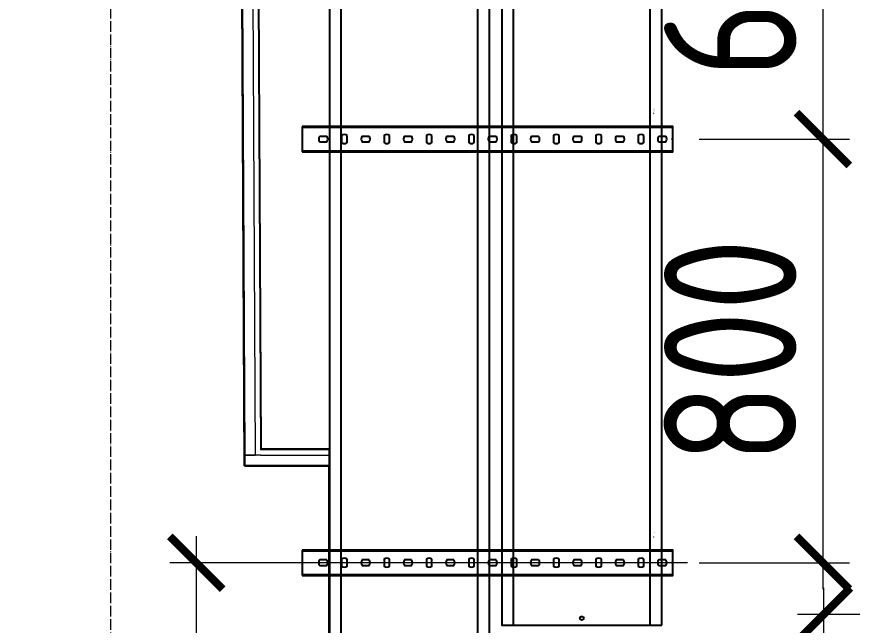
# Model space of a CAD drawing. Header units: millimetres. Extents: x -42533 to 645315, y 3457 to 82611.
# Drawn here: x 26571 to 28148, y 52806 to 53955 of the extents above; entities that cross this region are included whole.
import ezdxf
from ezdxf.enums import TextEntityAlignment as Align

# ---------------------------------------------------------------- set-up
doc = ezdxf.new("R2018")
doc.units = ezdxf.units.MM
doc.linetypes.add('ADSK_Линия сетки', pattern=[25, 20, -2.5, 0, -2.5])
for name, color, linetype in [('00_00_потолок_Панели из стали', 7, 'Continuous'), ('ЭОМ_Лотки авар.', 1, 'Continuous'), ('ЭОМ_Лотки рабочие', 5, 'Continuous')]:
    doc.layers.add(name, color=color, linetype=linetype)
for name, color, linetype, lineweight in [('Оси', 253, 'Continuous', 9), ('Стены несущие', 7, 'Continuous', 30), ('Стены отделка', 7, 'Continuous', 30), ('Стены штриховка', 7, 'Continuous', 9), ('ШТРИХОВКА', 252, 'Continuous', 15)]:
    doc.layers.add(name, color=color, linetype=linetype, lineweight=lineweight)
doc.styles.get("Standard").update_dxf_attribs({"font": 'arial.ttf'})
doc.styles.add('М2', font='isocpeur.ttf', dxfattribs={"width": 0.8})
doc.dimstyles.new('М2-100', dxfattribs={"dimtxt": 250, "dimasz": 100, "dimexe": 50, "dimexo": 50, "dimgap": 50, "dimtad": 1, "dimdec": 0, "dimzin": 1, "dimtxsty": 'М2', "dimblk": 'ARCHTICK', "dimcen": 2.5, "dimdle": 50, "dimclre": 256, "dimclrt": 256, "dimadec": 0, "dimazin": 0, "dimtfac": 1, "dimtdec": 0, "dimtix": 1, "dimtmove": 1, "dimatfit": 3, "dimldrblk": 'NONE', "dimfxl": 1, "dimtolj": 1, "dimlwd": 9, "dimlwe": 9, "dimarcsym": 1})

# ---------------------------------------------------------------- blocks, each defined once
blk = doc.blocks.new('1 этаж')
at = {"layer": 'Оси', "color": 8, "linetype": 'ADSK_Линия сетки'}
blk.add_line((556.766, -4162.595), (556.766, 44411.9), dxfattribs=at)
at = {"layer": 'Стены несущие', "color": 8}
for p, q in [((809.584, 20820.244), (788.155, 24989.292)), ((803.028, 22114.116), (809.584, 20840.244)), ((969.123, 20820.244), (809.584, 20820.244)), ((969.123, 20310.244), (969.123, 20820.244))]:
    blk.add_line(p, q, dxfattribs=at)
at = {"layer": 'Стены отделка', "color": 8, "lineweight": 9}
for p, q in [((808.23, 24989.395), (829.585, 20840.244)), ((841.523, 20852.244), (820.23, 24989.457)), ((809.584, 20840.244), (829.584, 20840.346)), ((839.585, 20840.244), (809.584, 20840.244)), ((809.584, 20840.244), (809.584, 20820.244)), ((969.123, 20852.244), (841.523, 20852.244)), ((969.123, 20820.244), (969.123, 20852.244))]:
    blk.add_line(p, q, dxfattribs=at)
at = {"layer": 'Стены штриховка', "color": 8}
for p, q in [((818.23, 24989.447), (839.533, 20850.244)), ((969.123, 20850.244), (839.533, 20850.244)), ((839.585, 20840.244), (969.123, 20840.244))]:
    blk.add_line(p, q, dxfattribs=at)
blk = doc.blocks.new('*U45')
at = {"color": 0, "linetype": 'ByBlock', "lineweight": -2}
for points in [[(24, -700), (24, 0), (-24, 0), (-24, -700)], [(-22.5, -700), (-22.5, 0)], [(22.5, -700), (22.5, 0)], [(-24, -700), (24, -700)]]:
    blk.add_lwpolyline(points, dxfattribs=at)
at = {"color": 254, "transparency": 33554483}
blk.add_lwpolyline([(0, 0.7), (0, -2.2)], dxfattribs=at)
at = {"color": 0, "linetype": 'ByBlock', "lineweight": -2}
for points in [[(-5.2, -13.3), (-5.2, -26.7, 0.345739), (5.2, -26.7), (5.2, -13.3, 0.345739)], [(-6.7, -54.8, 0.345739), (-6.7, -65.2), (6.7, -65.2, 0.345739), (6.7, -54.8)], [(-5.2, -93.3), (-5.2, -106.7, 0.345739), (5.2, -106.7), (5.2, -93.3, 0.345739)], [(-6.7, -134.8, 0.345739), (-6.7, -145.2), (6.7, -145.2, 0.345739), (6.7, -134.8)], [(-5.2, -173.3), (-5.2, -186.7, 0.345739), (5.2, -186.7), (5.2, -173.3, 0.345739)], [(-6.7, -214.8, 0.345739), (-6.7, -225.2), (6.7, -225.2, 0.345739), (6.7, -214.8)], [(-5.2, -253.3), (-5.2, -266.7, 0.345739), (5.2, -266.7), (5.2, -253.3, 0.345739)], [(-6.7, -294.8, 0.345739), (-6.7, -305.2), (6.7, -305.2, 0.345739), (6.7, -294.8)], [(-5.2, -333.3), (-5.2, -346.7, 0.345739), (5.2, -346.7), (5.2, -333.3, 0.345739)], [(-6.7, -374.8, 0.345739), (-6.7, -385.2), (6.7, -385.2, 0.345739), (6.7, -374.8)], [(-5.2, -413.3), (-5.2, -426.7, 0.345739), (5.2, -426.7), (5.2, -413.3, 0.345739)], [(-6.7, -454.8, 0.345739), (-6.7, -465.2), (6.7, -465.2, 0.345739), (6.7, -454.8)], [(-5.2, -493.3), (-5.2, -506.7, 0.345739), (5.2, -506.7), (5.2, -493.3, 0.345739)], [(-6.7, -534.8, 0.345739), (-6.7, -545.2), (6.7, -545.2, 0.345739), (6.7, -534.8)], [(-5.2, -573.3), (-5.2, -586.7, 0.345739), (5.2, -586.7), (5.2, -573.3, 0.345739)], [(-6.7, -614.8, 0.345739), (-6.7, -625.2), (6.7, -625.2, 0.345739), (6.7, -614.8)], [(-5.2, -653.3), (-5.2, -666.7, 0.345739), (5.2, -666.7), (5.2, -653.3, 0.345739)]]:
    blk.add_lwpolyline(points, format="xyb", close=True, dxfattribs=at)
at = {"flags": 9}
for tag, p in [('АРТИКУЛ', (-58.9, -24.5)), ('ПРИМЕЧАНИЕ', (-58.3, -30.8)), ('НАИМЕНОВАНИЕ', (-58.2, -19.4))]:
    blk.add_attdef(tag, p, '', height=2.5, dxfattribs=at)
at = {"lineweight": 30, "flags": 104}
blk.add_attdef('ДЛИНА', text='', height=2.5, dxfattribs=at).set_placement((-57.7, -34.6), align=Align.TOP_LEFT)
blk = doc.blocks.new('_ArchTick')
at = {"color": 0, "linetype": 'ByBlock', "lineweight": 70, "const_width": 0.15}
blk.add_lwpolyline([(-0.5, -0.5), (0.5, 0.5)], dxfattribs=at)
blk = doc.blocks.new('*D636')
at = {"layer": '00_00_потолок_Панели из стали', "color": 0, "lineweight": 9, "transparency": 16777216}
blk.add_line((28092.9, 54390.7), (28092.9, 53674.1), dxfattribs=at)
at = {"layer": '00_00_потолок_Панели из стали', "lineweight": 9, "transparency": 16777216}
for p, q in [((27860.2, 54340.7), (28142.9, 54340.7)), ((27859.5, 53724.1), (28142.9, 53724.1))]:
    blk.add_line(p, q, dxfattribs=at)
at = {"layer": 'Defpoints', "color": 0, "transparency": 16777216}
for p in [(27810.2, 54340.7), (27809.5, 53724.1), (28092.9, 53724.1)]:
    blk.add_point(p, dxfattribs=at)
at = {"layer": '00_00_потолок_Панели из стали', "color": 0, "lineweight": 9, "transparency": 16777216, "xscale": 100, "yscale": 100, "zscale": 100}
for p, rotation in [((28092.9, 54340.7), 90), ((28092.9, 53724.1), 270)]:
    blk.add_blockref('_ArchTick', p, dxfattribs=dict(at, rotation=rotation))
at = {"layer": '00_00_потолок_Панели из стали', "transparency": 16777216, "insert": (27917.9, 54032.4), "char_height": 250, "attachment_point": 5, "rotation": 90, "style": 'М2'}
blk.add_mtext('\\A1;617', dxfattribs=at)
blk = doc.blocks.new('_None')
blk = doc.blocks.new('*D637')
at = {"layer": '00_00_потолок_Панели из стали', "color": 0, "lineweight": 9, "transparency": 16777216}
blk.add_line((28092.9, 53774.1), (28092.9, 52873.9), dxfattribs=at)
at = {"layer": '00_00_потолок_Панели из стали', "lineweight": 9, "transparency": 16777216}
for p, q in [((27937.2, 53724.1), (28142.9, 53724.1)), ((27859.5, 52923.9), (28142.9, 52923.9))]:
    blk.add_line(p, q, dxfattribs=at)
at = {"layer": 'Defpoints', "color": 0, "transparency": 16777216}
for p in [(27887.2, 53724.1), (27809.5, 52923.9), (28092.9, 52923.9)]:
    blk.add_point(p, dxfattribs=at)
at = {"layer": '00_00_потолок_Панели из стали', "color": 0, "lineweight": 9, "transparency": 16777216, "xscale": 100, "yscale": 100, "zscale": 100}
for p, rotation in [((28092.9, 53724.1), 90), ((28092.9, 52923.9), 270)]:
    blk.add_blockref('_ArchTick', p, dxfattribs=dict(at, rotation=rotation))
at = {"layer": '00_00_потолок_Панели из стали', "transparency": 16777216, "insert": (27917.9, 53324), "char_height": 250, "attachment_point": 5, "rotation": 90, "style": 'М2'}
blk.add_mtext('\\A1;800', dxfattribs=at)
blk = doc.blocks.new('*D638')
at = {"layer": '00_00_потолок_Панели из стали', "color": 0, "lineweight": 9, "transparency": 16777216}
blk.add_line((26909.9, 52973.9), (26909.9, 52073.7), dxfattribs=at)
at = {"layer": '00_00_потолок_Панели из стали', "lineweight": 9, "transparency": 16777216}
for p, q in [((27837.2, 52923.9), (26859.9, 52923.9)), ((27759.5, 52123.7), (26859.9, 52123.7))]:
    blk.add_line(p, q, dxfattribs=at)
at = {"layer": 'Defpoints', "color": 0, "transparency": 16777216}
for p in [(27887.2, 52923.9), (26909.9, 52123.7), (27809.5, 52123.7)]:
    blk.add_point(p, dxfattribs=at)
at = {"layer": '00_00_потолок_Панели из стали', "color": 0, "lineweight": 9, "transparency": 16777216, "xscale": 100, "yscale": 100, "zscale": 100}
for p, rotation in [((26909.9, 52923.9), 90), ((26909.9, 52123.7), 270)]:
    blk.add_blockref('_ArchTick', p, dxfattribs=dict(at, rotation=rotation))
at = {"layer": '00_00_потолок_Панели из стали', "transparency": 16777216, "insert": (26734.9, 52523.8), "char_height": 250, "attachment_point": 5, "rotation": 90, "style": 'М2'}
blk.add_mtext('\\A1;800', dxfattribs=at)
blk = doc.blocks.new('*D774')
at = {"layer": '00_00_потолок_Панели из стали', "lineweight": 9, "transparency": 16777216}
for p, q in [((28094.7, 52705.5), (28094.7, 52876.6)), ((28894.2, 52705.5), (28894.2, 52876.6))]:
    blk.add_line(p, q, dxfattribs=at)
at = {"layer": '00_00_потолок_Панели из стали', "color": 0, "lineweight": 9, "transparency": 16777216}
blk.add_line((28044.7, 52826.6), (28944.2, 52826.6), dxfattribs=at)
at = {"layer": 'Defpoints', "color": 0, "transparency": 16777216}
for p in [(28894.2, 52826.6), (28094.7, 52655.5), (28894.2, 52655.5)]:
    blk.add_point(p, dxfattribs=at)
at = {"layer": '00_00_потолок_Панели из стали', "color": 0, "lineweight": 9, "transparency": 16777216, "xscale": 100, "yscale": 100, "zscale": 100, "rotation": 180}
blk.add_blockref('_ArchTick', (28094.7, 52826.6), dxfattribs=at)
at = {"layer": '00_00_потолок_Панели из стали', "color": 0, "lineweight": 9, "transparency": 16777216, "xscale": 100, "yscale": 100, "zscale": 100}
blk.add_blockref('_ArchTick', (28894.2, 52826.6), dxfattribs=at)
at = {"layer": '00_00_потолок_Панели из стали', "transparency": 16777216, "insert": (28494.4, 53001.6), "char_height": 250, "attachment_point": 5, "style": 'М2'}
blk.add_mtext('\\A1;800', dxfattribs=at)
blk = doc.blocks.new('*U340')
at = {"color": 0, "linetype": 'Continuous', "lineweight": 25}
for p, q in [((-128.8, -1610.5), (-128.8, 0)), ((128.8, -1610.5), (128.8, 0))]:
    blk.add_line(p, q, dxfattribs=at)
blk.add_lwpolyline([(150.8, -1610.5), (150.8, 0), (-150.8, 0), (-150.8, -1610.5)], close=True, dxfattribs=at)
at = {"color": 0, "linetype": 'ByBlock', "lineweight": -2}
blk.add_circle((0, -1597.2), 3.5, dxfattribs=at)
at = {"color": 0, "flags": 9}
for tag, p in [('АРТИКУЛ', (-59.7, -11.8)), ('НАИМЕНОВАНИЕ', (-59.1, -7)), ('ПРИМЕЧАНИЕ', (-58.8, -17.3))]:
    blk.add_attdef(tag, text='', height=2.5, dxfattribs=at).set_placement(p, align=Align.TOP_LEFT)
at = {"color": 0, "lineweight": 30, "flags": 104}
for tag, p in [('ВЫСОТА', (-59.6, -20.9)), ('ТОЛЩИНА', (-59, -31)), ('ШИРИНА', (-58.9, -25.1)), ('ДЛИНА', (-59.5, -36.1))]:
    blk.add_attdef(tag, text='', height=2.5, dxfattribs=at).set_placement(p, align=Align.TOP_LEFT)
blk = doc.blocks.new('*U341')
at = {"color": 0, "linetype": 'Continuous', "lineweight": 25}
for p, q in [((-128.8, -2942.4), (-128.8, 0)), ((128.8, -2942.4), (128.8, 0))]:
    blk.add_line(p, q, dxfattribs=at)
blk.add_lwpolyline([(150.8, -2942.4), (150.8, 0), (-150.8, 0), (-150.8, -2942.4)], close=True, dxfattribs=at)
at = {"color": 0, "flags": 9}
for tag, p in [('АРТИКУЛ', (-59.7, -11.8)), ('НАИМЕНОВАНИЕ', (-59.1, -7)), ('ПРИМЕЧАНИЕ', (-58.8, -17.3))]:
    blk.add_attdef(tag, text='', height=2.5, dxfattribs=at).set_placement(p, align=Align.TOP_LEFT)
at = {"color": 0, "lineweight": 30, "flags": 104}
for tag, p in [('ВЫСОТА', (-59.6, -20.9)), ('ТОЛЩИНА', (-59, -31)), ('ШИРИНА', (-58.9, -25.1)), ('ДЛИНА', (-59.5, -36.1))]:
    blk.add_attdef(tag, text='', height=2.5, dxfattribs=at).set_placement(p, align=Align.TOP_LEFT)

msp = doc.modelspace()

# ---------------------------------------------------------------- block references
at = {"layer": 'ШТРИХОВКА'}
msp.add_blockref('1 этаж', (26191.6, 32286.7), dxfattribs=at)
at = {"layer": 'ЭОМ_Лотки авар.', "color": 1}
msp.add_blockref('*U340', (27637.7, 54416.2), dxfattribs=at)
at = {"layer": 'ЭОМ_Лотки рабочие'}
msp.add_blockref('*U341', (27312.3, 54969.4), dxfattribs=at)
ref = msp.add_blockref('*U45', (27809.5, 53724.1), dxfattribs=dict(at, rotation=270))
lines = msp.add_mtext('700 мм', dxfattribs={"layer": '0', "insert": (27774.9, 53781.8), "char_height": 2.5, "attachment_point": 1, "rotation": 270})
ref.add_attrib('ДЛИНА', '', (27774.9, 53781.8), dxfattribs={"flags": 2}).embed_mtext(lines)
ref = msp.add_blockref('*U45', (27809.5, 52923.9), dxfattribs=dict(at, rotation=270))
lines = msp.add_mtext('700 мм', dxfattribs={"layer": '0', "insert": (27774.9, 52981.6), "char_height": 2.5, "attachment_point": 1, "rotation": 270})
ref.add_attrib('ДЛИНА', '', (27774.9, 52981.6), dxfattribs={"flags": 2}).embed_mtext(lines)

# ---------------------------------------------------------------- dimensions: what is measured, and where the dimension line sits
at = {"layer": '00_00_потолок_Панели из стали'}
for base, p1, p2, picture, middle in [((28092.9, 53724.1), (27810.2, 54340.7), (27809.5, 53724.1), '*D636', (27917.9, 54032.4)), ((28092.9, 52923.9), (27887.2, 53724.1), (27809.5, 52923.9), '*D637', (27917.9, 53324)), ((26909.9, 52123.7), (27887.2, 52923.9), (27809.5, 52123.7), '*D638', (26734.9, 52523.8))]:
    dim = msp.add_linear_dim(base=base, p1=p1, p2=p2, angle=90, dimstyle='М2-100', dxfattribs=at)
    dim.commit()
    dim.dimension.update_dxf_attribs({"geometry": picture, "text_midpoint": middle})
dim = msp.add_linear_dim(base=(28894.1891, 52826.6042), p1=(28094.6732, 52655.5301), p2=(28894.1891, 52655.5301), dimstyle='М2-100', dxfattribs=at)
dim.commit()
dim.dimension.update_dxf_attribs({"geometry": '*D774', "text_midpoint": (28494.4311, 53001.6042)})

doc.saveas('drawing.dxf')
